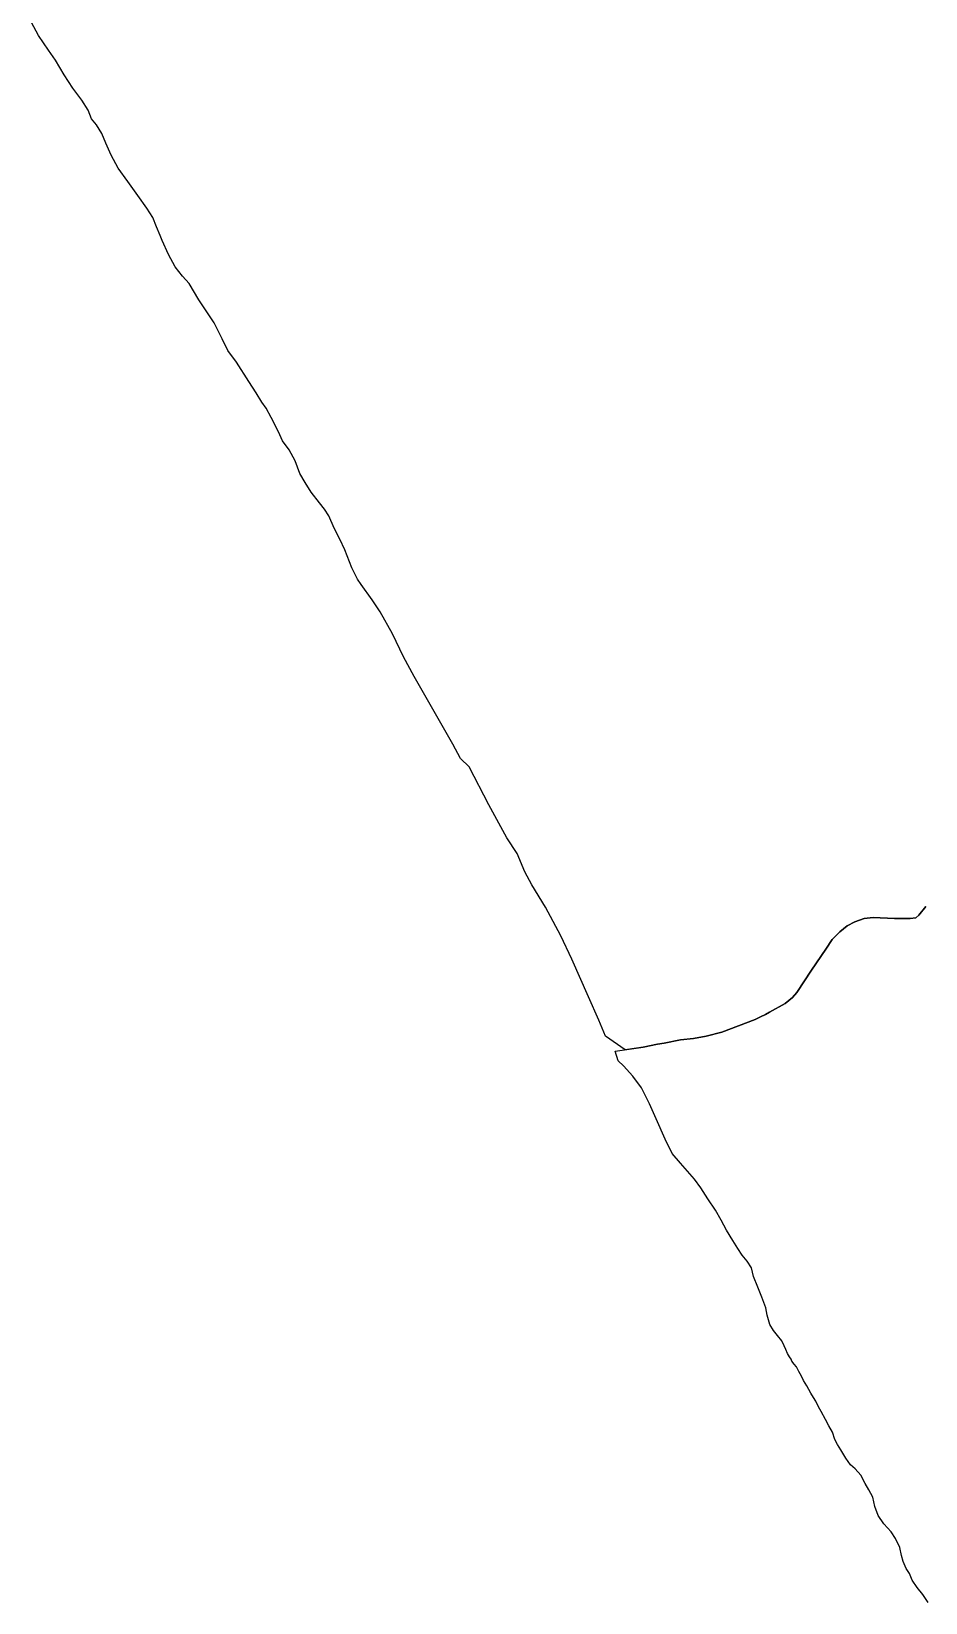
# Model space of a CAD drawing. Header units: metres. Extents: x 245125 to 394351, y 270578 to 4233311.
# Drawn here: x 289058 to 290515, y 4148665 to 4151223 of the extents above; entities that cross this region are included whole.
import ezdxf
from ezdxf.lldxf.tags import DXFTag

# ---------------------------------------------------------------- set-up
doc = ezdxf.new("R2010")
doc.units = ezdxf.units.M
doc.layers.add('ASTOTA', color=7, linetype='Continuous')
tags = doc.linetypes.add('HIDDEN', pattern=[0.375, 0.25, -0.125]).pattern_tags.tags
tags[6:7] = [DXFTag(74, 4), DXFTag(75, 0), DXFTag(340, '0'), DXFTag(46, 1.0), DXFTag(50, 0.0), DXFTag(44, 0.0), DXFTag(45, 0.0)]
tags[4:5] = [DXFTag(74, 4), DXFTag(75, 0), DXFTag(340, '0'), DXFTag(46, 1.0), DXFTag(50, 0.0), DXFTag(44, 0.0), DXFTag(45, 0.0)]

msp = doc.modelspace()

# ---------------------------------------------------------------- linework, layer by layer
at = {"layer": 'ASTOTA', "color": 253, "linetype": 'HIDDEN', "ltscale": 300}
for points in [[(290514.9, 4149798.2), (290503.7, 4149784), (290499, 4149779.8), (290489.8, 4149778.7), (290464.1, 4149778.7), (290429.1, 4149780.5), (290414.4, 4149778.4), (290399.3, 4149773.4), (290387.2, 4149766.9), (290374.8, 4149756.8), (290362.6, 4149744.6), (290352.2, 4149728.6), (290328.7, 4149694.7), (290305, 4149658.4), (290297.8, 4149650), (290286, 4149640.2), (290260.7, 4149625.9), (290253.9, 4149622.6), (290245.9, 4149618.7), (290237.2, 4149614.4), (290182.8, 4149593.7), (290157.5, 4149586.9), (290136.4, 4149583.5), (290115.4, 4149580.9), (290089, 4149575.9), (290078.1, 4149573.8), (290054.9, 4149569.4), (290025.5, 4149564.9), (289993.3, 4149587.2), (289982.3, 4149613.1), (289965.4, 4149651.1), (289938.6, 4149712.3), (289920.3, 4149750.3), (289895.7, 4149797.1), (289873.1, 4149833.6), (289861.7, 4149854.6), (289849.3, 4149884.7), (289832.6, 4149910.1), (289803.2, 4149964), (289771.1, 4150025.5), (289757.2, 4150039.4), (289744.5, 4150062.7), (289701, 4150138.6), (289681.6, 4150172.8), (289664.3, 4150204.7), (289646.6, 4150242), (289626.3, 4150277.9), (289613, 4150297.6), (289595.2, 4150322.8), (289589.2, 4150331.2), (289580, 4150349.8), (289568.7, 4150378.9), (289560.6, 4150396.5), (289551.4, 4150414.4), (289542.8, 4150434.1), (289535.7, 4150445.3), (289527.3, 4150455.6), (289513.6, 4150473.1), (289503.9, 4150488.4), (289495.6, 4150503.3), (289487.9, 4150524.1), (289477.9, 4150541.7), (289467.1, 4150556.6), (289460.7, 4150571.1), (289448.8, 4150594.4), (289440.6, 4150609.5), (289433.6, 4150619.2), (289424.4, 4150634.9), (289412.2, 4150653.3), (289392.2, 4150684.6), (289378.2, 4150703.6), (289369.1, 4150722.7), (289355.8, 4150748.5), (289348.3, 4150760), (289330.7, 4150785.8), (289315, 4150812.7), (289304.5, 4150824.4), (289292.5, 4150840), (289281.5, 4150859.7), (289271, 4150882.8), (289267.7, 4150890.9), (289261.7, 4150905.2), (289256.1, 4150920), (289246.4, 4150935.4), (289231.7, 4150956.1), (289215, 4150979), (289199.5, 4151000.6), (289188.2, 4151021.8), (289179.6, 4151041.3), (289173.1, 4151057), (289164.4, 4151071.1), (289156.1, 4151081), (289150.6, 4151095.1), (289140.4, 4151111.1), (289125.4, 4151130.7), (289111.7, 4151152.5), (289097.4, 4151176.1), (289086.1, 4151192.6), (289069.6, 4151216.7), (289058.2, 4151237.5)], [(290519.1, 4148664.7), (290510, 4148678), (290500.9, 4148689.3), (290492.9, 4148701), (290488.6, 4148711.9), (290483.2, 4148720.5), (290478.1, 4148731.5), (290475.2, 4148741.5), (290472.9, 4148754.2), (290465.8, 4148768.9), (290458.6, 4148779.9), (290446.7, 4148793), (290437.6, 4148806.3), (290432.2, 4148821.3), (290428.5, 4148836.6), (290422, 4148848.1), (290416.2, 4148858.7), (290409.1, 4148872.1), (290400, 4148882.4), (290392.5, 4148889), (290384.8, 4148899.7), (290376.5, 4148913.2), (290371.4, 4148922.2), (290367.1, 4148930.2), (290362.8, 4148942), (290357.1, 4148952.8), (290351.4, 4148963.1), (290344.8, 4148975.8), (290340.3, 4148983.6), (290336, 4148992.6), (290334.7, 4148994.6), (290328, 4149005.9), (290321.3, 4149017.6), (290316, 4149026.4), (290312.4, 4149033.4), (290308.1, 4149040.9), (290304.6, 4149048.5), (290300.6, 4149053), (290297, 4149057.9), (290295.5, 4149061.1), (290293, 4149064.9), (290289.7, 4149070.2), (290287, 4149076.7), (290284.6, 4149082.9), (290280.7, 4149091), (290273.6, 4149099.8), (290267.2, 4149108), (290260.9, 4149117.5), (290256.6, 4149132.5), (290254.6, 4149144.9), (290247.8, 4149162.1), (290241.3, 4149178.6), (290234.5, 4149195.9), (290231.1, 4149209.8), (290223.9, 4149220.5), (290215.8, 4149230.7), (290208.6, 4149241.1), (290200.5, 4149254.5), (290190.4, 4149271.1), (290181.5, 4149287.5), (290172.3, 4149303.6), (290160, 4149322.2), (290148.7, 4149339.9), (290138.2, 4149354.4), (290115.5, 4149380.2), (290101.9, 4149396), (290090.5, 4149419.6), (290076.1, 4149452.7), (290065, 4149476.9), (290052.1, 4149503.1), (290037.7, 4149522.1), (290022.4, 4149538.5), (290014.2, 4149546.7), (290009, 4149562.4), (290054.9, 4149569.4), (290078.1, 4149573.8), (290089, 4149575.9), (290115.4, 4149580.9), (290136.4, 4149583.5), (290157.5, 4149586.9), (290182.8, 4149593.7), (290237.2, 4149614.4), (290245.9, 4149618.7), (290253.9, 4149622.6), (290260.7, 4149625.9), (290286, 4149640.2), (290297.8, 4149650), (290305, 4149658.4), (290328.7, 4149694.7), (290352.2, 4149728.6), (290362.6, 4149744.6), (290374.8, 4149756.8), (290387.2, 4149766.9), (290399.3, 4149773.4), (290414.4, 4149778.4), (290429.1, 4149780.5), (290464.1, 4149778.7), (290489.8, 4149778.7), (290499, 4149779.8), (290503.7, 4149784), (290514.9, 4149798.2)], [(290519.1, 4148664.7), (290510, 4148678), (290500.9, 4148689.3), (290492.9, 4148701), (290488.6, 4148711.9), (290483.2, 4148720.5), (290478.1, 4148731.5), (290475.2, 4148741.5), (290472.9, 4148754.2), (290465.8, 4148768.9), (290458.6, 4148779.9), (290446.7, 4148793), (290437.6, 4148806.3), (290432.2, 4148821.3), (290428.5, 4148836.6), (290422, 4148848.1), (290416.2, 4148858.7), (290409.1, 4148872.1), (290400, 4148882.4), (290392.5, 4148889), (290384.8, 4148899.7), (290376.5, 4148913.2), (290371.4, 4148922.2), (290367.1, 4148930.2), (290362.8, 4148942), (290357.1, 4148952.8), (290351.4, 4148963.1), (290344.8, 4148975.8), (290340.3, 4148983.6), (290336, 4148992.6), (290334.7, 4148994.6), (290328, 4149005.9), (290321.3, 4149017.6), (290316, 4149026.4), (290312.4, 4149033.4), (290308.1, 4149040.9), (290304.6, 4149048.5), (290300.6, 4149053), (290297, 4149057.9), (290295.5, 4149061.1), (290293, 4149064.9), (290289.7, 4149070.2), (290287, 4149076.7), (290284.6, 4149082.9), (290280.7, 4149091), (290273.6, 4149099.8), (290267.2, 4149108), (290260.9, 4149117.5), (290256.6, 4149132.5), (290254.6, 4149144.9), (290247.8, 4149162.1), (290241.3, 4149178.6), (290234.5, 4149195.9), (290231.1, 4149209.8), (290223.9, 4149220.5), (290215.8, 4149230.7), (290208.6, 4149241.1), (290200.5, 4149254.5), (290190.4, 4149271.1), (290181.5, 4149287.5), (290172.3, 4149303.6), (290160, 4149322.2), (290148.7, 4149339.9), (290138.2, 4149354.4), (290115.5, 4149380.2), (290101.9, 4149396), (290090.5, 4149419.6), (290076.1, 4149452.7), (290065, 4149476.9), (290052.1, 4149503.1), (290037.7, 4149522.1), (290022.4, 4149538.5), (290014.2, 4149546.7), (290009, 4149562.4), (290054.9, 4149569.4), (290078.1, 4149573.8), (290089, 4149575.9), (290115.4, 4149580.9), (290136.4, 4149583.5), (290157.5, 4149586.9), (290182.8, 4149593.7), (290237.2, 4149614.4), (290245.9, 4149618.7), (290253.9, 4149622.6), (290260.7, 4149625.9), (290286, 4149640.2), (290297.8, 4149650), (290305, 4149658.4), (290328.7, 4149694.7), (290352.2, 4149728.6), (290362.6, 4149744.6), (290374.8, 4149756.8), (290387.2, 4149766.9), (290399.3, 4149773.4), (290414.4, 4149778.4), (290429.1, 4149780.5), (290464.1, 4149778.7), (290489.8, 4149778.7), (290499, 4149779.8), (290503.7, 4149784), (290514.9, 4149798.2)]]:
    msp.add_lwpolyline(points, dxfattribs=at)

doc.saveas('drawing.dxf')
